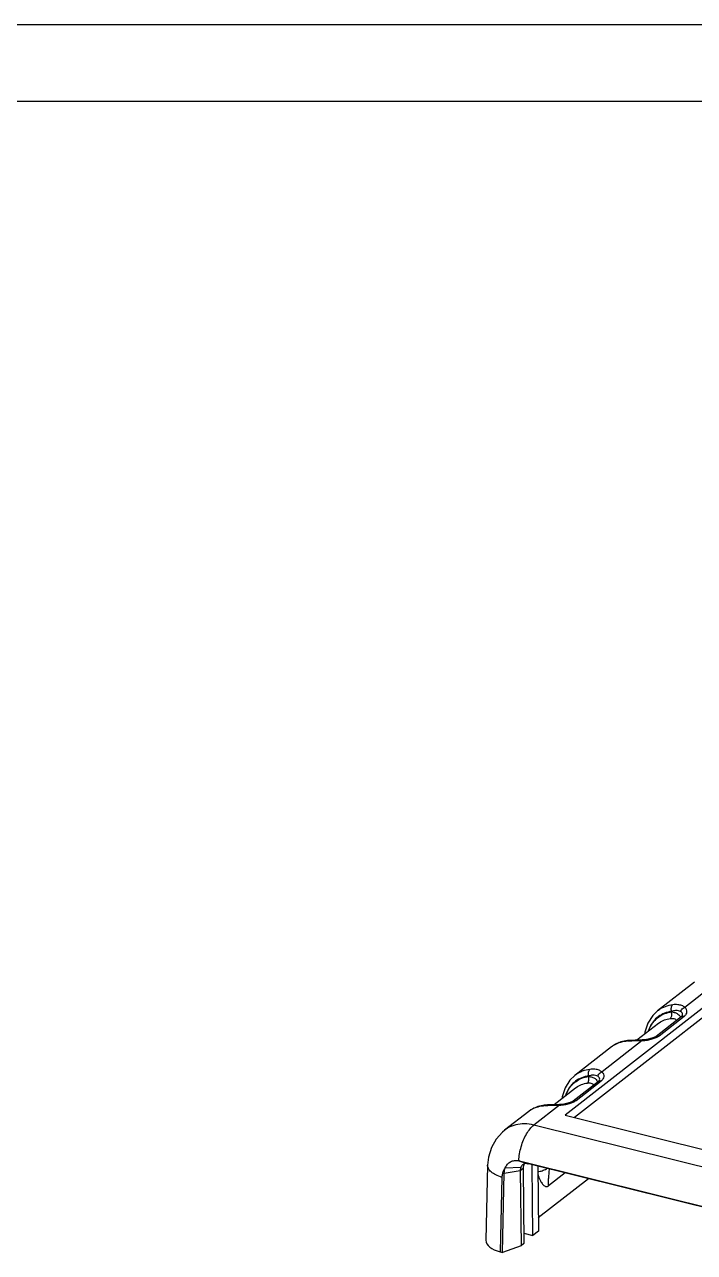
# Model space of a CAD drawing. Header units: inches. Extents: x 3700 to 4563, y 1353 to 2328.
# Drawn here: x 4272.2 to 4314.4, y 1478.7 to 1556 of the extents above; entities that cross this region are included whole.
import ezdxf

# ---------------------------------------------------------------- set-up
doc = ezdxf.new("R2010")
doc.units = ezdxf.units.IN
doc.header["$LTSCALE"] = 0.5
doc.layers.add('06___PRT_ALL_SURFS', color=7, linetype='Continuous')

msp = doc.modelspace()

# ---------------------------------------------------------------- linework, layer by layer
for p, q in [((4088.942, 1555.962), (4375.745, 1555.962)), ((4096.364, 1551.133), (4370.917, 1551.133))]:
    msp.add_line(p, q)
at = {"color": 7, "linetype": 'Continuous'}
for p, q in [((4341.277, 1514.622), (4306.233, 1487.299)), ((4341.314, 1514.04), (4306.827, 1487.151)), ((4316.31, 1496.067), (4313.773, 1494.089)), ((4314.376, 1495.673), (4312.052, 1493.861)), ((4312.147, 1492.301), (4313.729, 1493.534)), ((4313.547, 1493.503), (4313.547, 1493.504)), ((4311.092, 1491.998), (4308.555, 1490.02)), ((4310.153, 1491.995), (4310.083, 1491.966)), ((4310.153, 1491.995), (4310.153, 1491.995)), ((4311.964, 1492.269), (4311.964, 1492.27)), ((4309.158, 1491.604), (4306.834, 1489.793)), ((4306.929, 1488.232), (4308.511, 1489.466)), ((4308.329, 1489.435), (4308.329, 1489.435)), ((4306.746, 1488.201), (4306.746, 1488.201)), ((4303.939, 1487.536), (4302.426, 1486.356)), ((4305.874, 1487.929), (4304.263, 1486.674)), ((4304.935, 1487.927), (4304.865, 1487.898)), ((4304.935, 1487.927), (4304.935, 1487.927)), ((4319.152, 1482.97), (4304.263, 1486.674)), ((4306.233, 1487.299), (4319.35, 1484.036)), ((4303.32, 1484.434), (4303.89, 1484.241)), ((4303.367, 1484.423), (4318.161, 1480.743)), ((4303.367, 1484.423), (4303.924, 1484.234)), ((4301.352, 1484.149), (4301.249, 1479.424)), ((4302.293, 1478.658), (4302.403, 1483.658)), ((4302.403, 1483.658), (4303.41, 1483.825)), ((4302.467, 1483.989), (4303.446, 1484.022)), ((4303.41, 1483.825), (4303.589, 1483.965)), ((4303.41, 1483.825), (4303.455, 1479.084)), ((4303.589, 1483.965), (4303.629, 1479.22)), ((4318.45, 1480.62), (4303.924, 1484.234)), ((4304.2, 1479.722), (4304.153, 1484.177)), ((4304.516, 1484.087), (4304.548, 1479.993)), ((4306.229, 1483.66), (4305.196, 1482.855)), ((4302.254, 1483.383), (4302.151, 1478.693)), ((4307.698, 1483.295), (4304.542, 1480.834)), ((4303.624, 1479.865), (4304.2, 1479.722)), ((4304.548, 1479.993), (4304.2, 1479.722)), ((4303.455, 1479.084), (4302.293, 1478.658)), ((4303.629, 1479.22), (4303.455, 1479.084)), ((4302.151, 1478.693), (4302.293, 1478.658))]:
    msp.add_line(p, q, dxfattribs=at)
msp.add_lwpolyline([(4302.427, 1486.356), (4302.285, 1486.238), (4301.885, 1485.791), (4301.587, 1485.257), (4301.405, 1484.656), (4301.352, 1484.149)], dxfattribs=at)
for centre, radius, start, end in [((4310.458, 1488.506), 3.481, 94.99489, 96.18728), ((4310.163, 1490.316), 1.634, 125.52619, 127.97554), ((4310.197, 1490.265), 1.695, 114.86208, 125.46214), ((4310.233, 1490.191), 1.778, 109.39259, 114.9003), ((4304.945, 1486.248), 1.634, 125.52619, 127.97554), ((4304.979, 1486.197), 1.695, 114.86208, 125.46214), ((4305.015, 1486.122), 1.778, 109.39259, 114.9003), ((4305.24, 1484.437), 3.481, 94.99489, 96.18728), ((4303.142, 1483.517), 0.934, 76.03026, 79.02041), ((4303.787, 1483.682), 0.568, 76.02639, 79.5397), ((4303.777, 1483.892), 0.354, 127.90682, 137.18666)]:
    msp.add_arc(centre, radius, start, end, dxfattribs=at)
for centre, major_axis, ratio, start_param, end_param in [((4304.138, 1483.798), (-0.399, 0.513), 0.735268, 0.251674, 0.766868), ((4303.201, 1479.507), (1.952, 0.117), 0.462882, 3.103357, 4.117006)]:
    msp.add_ellipse(centre, major_axis=major_axis, ratio=ratio, start_param=start_param, end_param=end_param, dxfattribs=at)
for points, start_tangent, end_tangent in [([(4313.013, 1494.251), (4312.529, 1494.131), (4312.102, 1493.898), (4312.053, 1493.862)], (-0.992566, -0.121705), (-0.788791, -0.614662)), ([(4312.944, 1493.837), (4312.92, 1493.957), (4312.925, 1494.077), (4312.958, 1494.18), (4313.013, 1494.251)], (-0.307446, 0.951566), (0.782152, 0.623088)), ([(4313.773, 1494.089), (4313.588, 1494.195), (4313.331, 1494.255), (4313.013, 1494.251)], (-0.771689, 0.636), (-0.992563, -0.121736)), ([(4313.508, 1493.823), (4313.564, 1493.94), (4313.658, 1494.034), (4313.773, 1494.089)], (0.263123, 0.964762), (0.965851, 0.259097)), ([(4313.547, 1493.504), (4313.557, 1493.511), (4313.637, 1493.54), (4313.729, 1493.534)], (0.787768, 0.615972), (0.970423, -0.241411)), ([(4313.729, 1493.534), (4313.851, 1493.662), (4313.905, 1493.8), (4313.881, 1493.945), (4313.773, 1494.089)], (0.788699, 0.61478), (-0.732055, 0.681245)), ([(4310.155, 1491.973), (4310.423, 1491.989), (4310.765, 1491.994), (4311.092, 1491.998)], (0.996184, 0.087281), (0.99974, 0.02282)), ([(4311.094, 1492.034), (4311.092, 1491.998)], (-0.75244, 0.658661), (-0.010421, -0.999946)), ([(4311.092, 1491.998), (4311.426, 1492.032), (4311.72, 1492.097), (4311.963, 1492.189)], (0.999016, 0.044352), (0.902019, 0.431697)), ([(4311.963, 1492.189), (4312.147, 1492.301)], (0.902019, 0.431697), (0.788542, 0.61498)), ([(4311.964, 1492.27), (4311.975, 1492.277), (4312.054, 1492.307), (4312.147, 1492.301)], (0.786723, 0.617306), (0.970424, -0.241408)), ([(4309.643, 1491.868), (4310.083, 1491.966)], (0.943228, 0.332146), (0.994154, 0.10797)), ([(4307.795, 1490.182), (4307.311, 1490.062), (4306.884, 1489.83), (4306.835, 1489.793)], (-0.992566, -0.121705), (-0.788791, -0.614662)), ([(4307.726, 1489.768), (4307.702, 1489.888), (4307.707, 1490.008), (4307.739, 1490.111), (4307.795, 1490.182)], (-0.307446, 0.951566), (0.782152, 0.623088)), ([(4308.555, 1490.02), (4308.369, 1490.127), (4308.113, 1490.187), (4307.795, 1490.182)], (-0.771689, 0.636), (-0.992563, -0.121736)), ([(4308.29, 1489.754), (4308.346, 1489.871), (4308.44, 1489.965), (4308.555, 1490.02)], (0.263123, 0.964762), (0.965851, 0.259097)), ([(4308.511, 1489.466), (4308.633, 1489.593), (4308.686, 1489.732), (4308.662, 1489.877), (4308.555, 1490.02)], (0.788699, 0.61478), (-0.732055, 0.681245)), ([(4308.329, 1489.435), (4308.339, 1489.442), (4308.419, 1489.472), (4308.511, 1489.466)], (0.787768, 0.615972), (0.970423, -0.241411)), ([(4305.874, 1487.929), (4306.208, 1487.963), (4306.502, 1488.029), (4306.745, 1488.121)], (0.999016, 0.044352), (0.902019, 0.431697)), ([(4306.745, 1488.121), (4306.929, 1488.232)], (0.902019, 0.431697), (0.788542, 0.61498)), ([(4306.746, 1488.201), (4306.757, 1488.209), (4306.836, 1488.238), (4306.929, 1488.232)], (0.786723, 0.617306), (0.970424, -0.241408)), ([(4304.424, 1487.799), (4304.865, 1487.898)], (0.943228, 0.332146), (0.994154, 0.10797)), ([(4304.937, 1487.905), (4305.205, 1487.92), (4305.546, 1487.926), (4305.874, 1487.929)], (0.996184, 0.087281), (0.99974, 0.02282)), ([(4305.875, 1487.966), (4305.873, 1487.929)], (-0.75244, 0.658661), (-0.010421, -0.999946)), ([(4304.263, 1486.674), (4303.677, 1486.753), (4303.124, 1486.692), (4302.631, 1486.494), (4302.427, 1486.356)], (-0.970447, 0.241316), (-0.788981, -0.614417)), ([(4303.32, 1484.434), (4303.365, 1484.873), (4303.465, 1485.317), (4303.614, 1485.741), (4303.804, 1486.122), (4304.024, 1486.438), (4304.263, 1486.674)], (0.039233, 0.99923), (0.788621, 0.61488)), ([(4302.467, 1483.989), (4302.601, 1484.211), (4302.804, 1484.37), (4303.055, 1484.445), (4303.32, 1484.434)], (0.367376, 0.930073), (0.981747, -0.190194)), ([(4303.747, 1484.247), (4303.619, 1484.209), (4303.559, 1484.171)], (-0.993168, -0.116694), (-0.788834, -0.614606)), ([(4303.89, 1484.241), (4303.747, 1484.247)], (-0.983475, 0.181042), (-0.993168, -0.116694)), ([(4302.254, 1483.383), (4301.865, 1483.537), (4301.573, 1483.73), (4301.399, 1483.948), (4301.352, 1484.149)], (-0.95664, 0.291272), (0.013626, 0.999907)), ([(4302.467, 1483.989), (4302.354, 1483.816), (4302.282, 1483.611), (4302.254, 1483.383)], (-0.648754, -0.760998), (-0.022119, -0.999755)), ([(4302.403, 1483.658), (4302.42, 1483.825), (4302.467, 1483.989)], (0.021927, 0.99976), (0.367376, 0.930073)), ([(4303.446, 1484.022), (4303.419, 1483.93), (4303.41, 1483.825)], (-0.390487, -0.920609), (0.009638, -0.999954)), ([(4303.517, 1484.133), (4303.446, 1484.022)], (-0.679336, -0.733827), (-0.390487, -0.920609)), ([(4304.518, 1483.566), (4304.537, 1483.51), (4304.603, 1483.328), (4304.673, 1483.176), (4304.744, 1483.051), (4304.818, 1482.953), (4304.893, 1482.879), (4304.969, 1482.831), (4305.046, 1482.809), (4305.122, 1482.816), (4305.196, 1482.855)], (0.295307, -0.955402), (0.788621, 0.61488)), ([(4304.519, 1483.733), (4304.784, 1483.805), (4305.055, 1483.924), (4305.087, 1483.942)], (0.978468, 0.206399), (0.865737, 0.500499)), ([(4305.196, 1482.855), (4305.191, 1482.931), (4305.189, 1483.017), (4305.189, 1483.116), (4305.192, 1483.229), (4305.199, 1483.358), (4305.21, 1483.505), (4305.226, 1483.672), (4305.248, 1483.862), (4305.254, 1483.903)], (-0.080704, 0.996738), (0.1305, 0.991448))]:
    msp.add_spline(points, degree=3, dxfattribs=dict(at, start_tangent=start_tangent, end_tangent=end_tangent))
at = {"layer": '06___PRT_ALL_SURFS', "color": 7, "linetype": 'Continuous'}
for p, q in [((4312.944, 1493.837), (4312.924, 1493.803)), ((4313.6, 1493.557), (4313.6, 1493.557)), ((4312.104, 1493.077), (4310.755, 1492.026)), ((4311.964, 1492.27), (4313.547, 1493.503)), ((4311.094, 1492.035), (4310.937, 1492.03)), ((4311.277, 1492.049), (4311.094, 1492.035)), ((4307.726, 1489.768), (4307.706, 1489.735)), ((4306.885, 1489.008), (4305.537, 1487.957)), ((4306.746, 1488.201), (4308.329, 1489.435)), ((4308.381, 1489.488), (4308.381, 1489.488)), ((4305.876, 1487.967), (4305.719, 1487.961)), ((4306.058, 1487.981), (4305.876, 1487.967))]:
    msp.add_line(p, q, dxfattribs=at)
for points in [[(4312.054, 1493.862), (4311.758, 1493.579), (4311.447, 1493.1), (4311.258, 1492.531), (4311.241, 1492.404)], [(4313.6, 1493.557), (4313.596, 1493.551), (4313.559, 1493.514), (4313.547, 1493.504)], [(4310.153, 1491.995), (4309.738, 1491.909), (4309.285, 1491.695), (4309.158, 1491.604)], [(4310.937, 1492.03), (4310.635, 1492.023), (4310.332, 1492.011), (4310.153, 1491.995)], [(4311.964, 1492.269), (4311.916, 1492.236), (4311.764, 1492.162), (4311.548, 1492.096), (4311.277, 1492.049)], [(4306.835, 1489.793), (4306.539, 1489.511), (4306.229, 1489.031), (4306.04, 1488.463), (4306.023, 1488.336)], [(4308.381, 1489.488), (4308.378, 1489.483), (4308.341, 1489.445), (4308.329, 1489.435)], [(4306.746, 1488.201), (4306.697, 1488.167), (4306.545, 1488.093), (4306.33, 1488.027), (4306.058, 1487.981)], [(4304.935, 1487.927), (4304.52, 1487.84), (4304.067, 1487.626), (4303.939, 1487.536)], [(4305.719, 1487.961), (4305.417, 1487.954), (4305.114, 1487.942), (4304.935, 1487.927)]]:
    msp.add_lwpolyline(points, dxfattribs=at)
for points, start_tangent, end_tangent in [([(4312.944, 1493.837), (4312.495, 1493.723), (4312.102, 1493.503), (4311.78, 1493.186), (4311.541, 1492.784), (4311.471, 1492.597)], (-0.992477, -0.122428), (-0.305325, -0.952248)), ([(4311.478, 1492.591), (4311.488, 1492.62), (4311.633, 1492.935), (4311.847, 1493.235), (4312.137, 1493.497), (4312.504, 1493.695), (4312.924, 1493.803)], (0.336482, 0.94169), (0.991114, 0.133018)), ([(4312.858, 1493.389), (4312.913, 1493.46), (4312.945, 1493.563), (4312.949, 1493.683), (4312.924, 1493.803)], (0.782113, 0.623137), (-0.314357, 0.949305)), ([(4312.924, 1493.803), (4313.154, 1493.757), (4313.338, 1493.667), (4313.448, 1493.552)], (0.995279, -0.097059), (0.504416, -0.863461)), ([(4313.508, 1493.823), (4313.373, 1493.875), (4313.183, 1493.884), (4312.944, 1493.837)], (-0.842162, 0.539224), (-0.9574, -0.288767)), ([(4313.448, 1493.552), (4313.483, 1493.45)], (0.504416, -0.863461), (0.1138, -0.993504)), ([(4313.6, 1493.557), (4313.627, 1493.642), (4313.6, 1493.737), (4313.508, 1493.823)], (0.506126, 0.86246), (-0.841968, 0.539527)), ([(4312.103, 1493.077), (4312.155, 1493.116), (4312.482, 1493.292), (4312.858, 1493.389)], (0.788173, 0.615454), (0.990981, 0.134)), ([(4312.858, 1493.389), (4313.012, 1493.395), (4313.135, 1493.368), (4313.207, 1493.316), (4313.229, 1493.254)], (0.990969, 0.134092), (0.03632, -0.99934)), ([(4307.726, 1489.768), (4307.277, 1489.654), (4306.884, 1489.435), (4306.561, 1489.117), (4306.323, 1488.716), (4306.252, 1488.528)], (-0.992477, -0.122428), (-0.305325, -0.952248)), ([(4306.259, 1488.522), (4306.27, 1488.551), (4306.415, 1488.866), (4306.629, 1489.167), (4306.919, 1489.429), (4307.285, 1489.627), (4307.706, 1489.735)], (0.336482, 0.94169), (0.991114, 0.133018)), ([(4307.639, 1489.321), (4307.695, 1489.392), (4307.726, 1489.495), (4307.731, 1489.615), (4307.706, 1489.735)], (0.782113, 0.623137), (-0.314357, 0.949305)), ([(4307.706, 1489.735), (4307.935, 1489.688), (4308.12, 1489.599), (4308.23, 1489.483)], (0.995279, -0.097059), (0.504416, -0.863461)), ([(4308.29, 1489.754), (4308.155, 1489.806), (4307.964, 1489.815), (4307.726, 1489.768)], (-0.842162, 0.539224), (-0.9574, -0.288767)), ([(4308.381, 1489.488), (4308.409, 1489.573), (4308.382, 1489.669), (4308.29, 1489.754)], (0.506126, 0.86246), (-0.841968, 0.539527)), ([(4306.885, 1489.008), (4306.937, 1489.047), (4307.263, 1489.224), (4307.639, 1489.321)], (0.788173, 0.615454), (0.990981, 0.134)), ([(4307.639, 1489.321), (4307.794, 1489.327), (4307.917, 1489.3), (4307.989, 1489.247), (4308.01, 1489.186)], (0.990969, 0.134092), (0.03632, -0.99934)), ([(4308.23, 1489.483), (4308.265, 1489.382)], (0.504416, -0.863461), (0.1138, -0.993504))]:
    msp.add_spline(points, degree=3, dxfattribs=dict(at, start_tangent=start_tangent, end_tangent=end_tangent))

doc.saveas('drawing.dxf')
